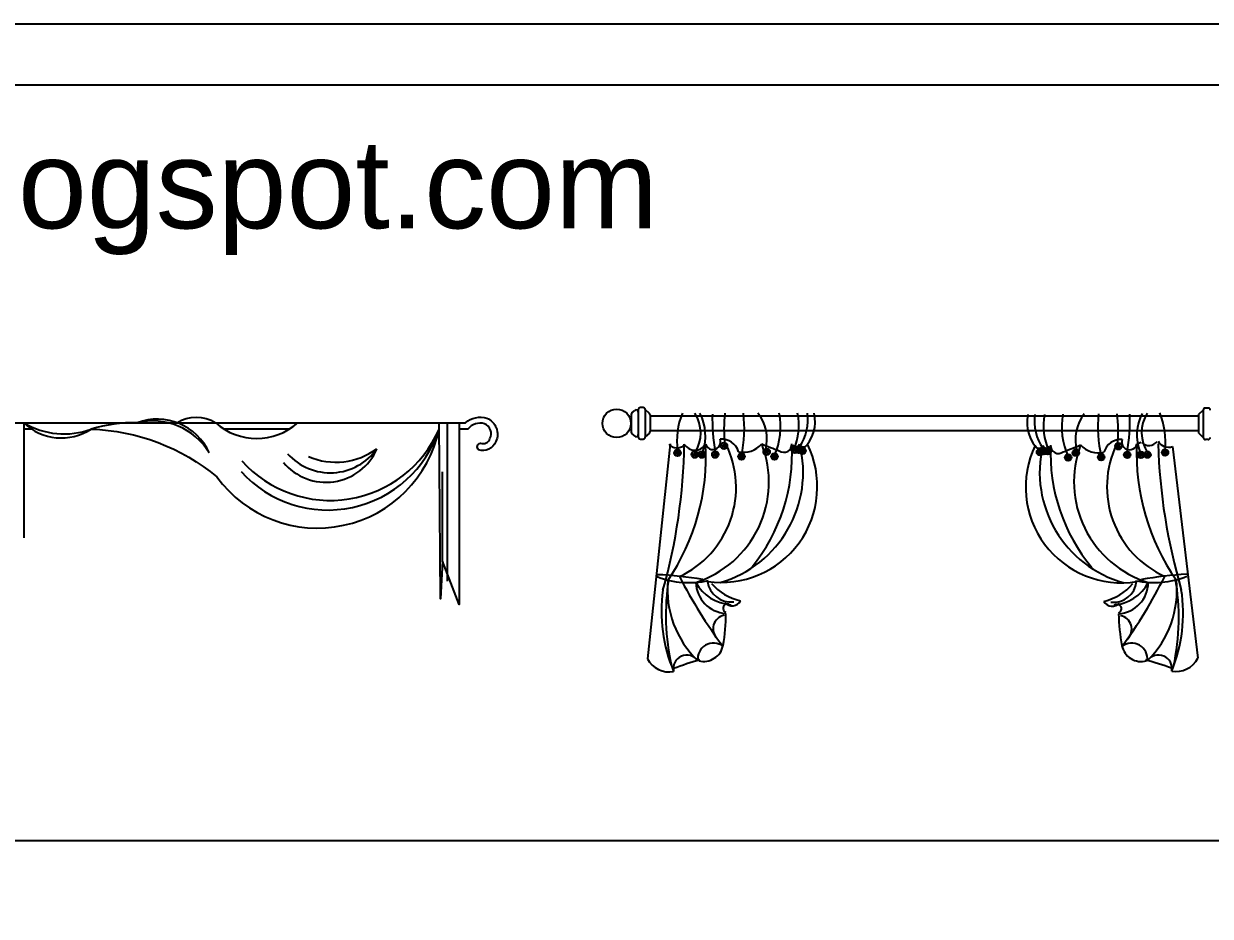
# Model space of a CAD drawing. Header units: inches. Extents: x 10 to 52.5, y 12.6 to 37.4.
# Drawn here: x 38.19 to 44.69, y 32.49 to 37.37 of the extents above; entities that cross this region are included whole.
import ezdxf

# ---------------------------------------------------------------- set-up
doc = ezdxf.new("R2010")
doc.units = ezdxf.units.IN
doc.header["$MEASUREMENT"] = 0
for name, color, linetype in [('02', 2, 'Continuous'), ('4', 4, 'Continuous'), ('kadrbm', 4, 'Continuous')]:
    doc.layers.add(name, color=color, linetype=linetype)
doc.styles.add('bmmm', font='swissel.ttf')

# ---------------------------------------------------------------- blocks, each defined once
blk = doc.blocks.new('kadrbm')
at = {"layer": 'kadrbm', "color": 4}
blk.add_lwpolyline([(0, 0), (0, 24.7972), (21, 24.7972), (21, 0), (0, 0)], close=True, dxfattribs=at)
blk.add_lwpolyline([(20.6631, 0.3257), (20.6631, 24.4603), (0.3369, 24.4603), (0.3369, 0.3257), (20.6631, 0.3257)], dxfattribs=at)
at = {"layer": 'kadrbm', "color": 211, "true_color": 0xf674fb, "style": 'bmmm'}
blk.add_text('www.cad-libraries.blogspot.com', height=0.485134, dxfattribs=at).set_placement((0.5726, 23.6772))

msp = doc.modelspace()

# ---------------------------------------------------------------- linework, layer by layer
at = {"layer": '02'}
for p, q in [((41.5567, 35.2607), (41.5567, 35.111)), ((41.5947, 35.2607), (41.5947, 35.111)), ((44.626, 35.2375), (44.6487, 35.2581)), ((44.6487, 35.2581), (44.6487, 35.1084)), ((44.6752, 35.2696), (44.6602, 35.2696)), ((41.5176, 35.2339), (41.5176, 35.1373)), ((41.5217, 35.2428), (41.5378, 35.2563)), ((41.6212, 35.2316), (41.6212, 35.1406)), ((41.6212, 35.2269), (44.6222, 35.2269)), ((44.6222, 35.2289), (44.6222, 35.138)), ((38.1936, 35.1891), (38.1936, 34.5597)), ((40.5121, 34.3221), (40.5121, 35.1891)), ((41.5217, 35.1284), (41.5379, 35.1151)), ((41.6176, 35.1322), (41.5947, 35.111)), ((41.6212, 35.1463), (44.6222, 35.1463)), ((44.6259, 35.1296), (44.6487, 35.1084)), ((41.5682, 35.0995), (41.5832, 35.0995)), ((41.7315, 35.0738), (41.6066, 33.8967)), ((42.0364, 35.0705), (42.0152, 35.0514)), ((42.0173, 35.0726), (42.0364, 35.0514)), ((42.0279, 35.0768), (42.0279, 35.0472)), ((44.1735, 35.0682), (44.195, 35.0494)), ((44.1926, 35.0706), (44.1738, 35.0491)), ((44.1819, 35.0747), (44.1823, 35.045)), ((44.3087, 35.0809), (44.2849, 35.0718)), ((44.6749, 35.0968), (44.6599, 35.0968)), ((41.784, 35.0249), (41.7586, 35.0249)), ((41.7819, 35.0334), (41.7607, 35.0143)), ((41.7628, 35.0355), (41.7819, 35.0143)), ((41.7734, 35.0398), (41.7734, 35.0101)), ((41.8795, 35.0143), (41.854, 35.0143)), ((41.8774, 35.0228), (41.8561, 35.0037)), ((41.8583, 35.0249), (41.8774, 35.0037)), ((41.8689, 35.0292), (41.8689, 34.9995)), ((41.9166, 35.0143), (41.8911, 35.0143)), ((41.9145, 35.0228), (41.8933, 35.0037)), ((41.8954, 35.0249), (41.9145, 35.0037)), ((41.906, 35.0292), (41.906, 34.9995)), ((41.9908, 35.0143), (41.9654, 35.0143)), ((41.9887, 35.0228), (41.9675, 35.0037)), ((41.9696, 35.0249), (41.9887, 35.0037)), ((41.9802, 35.0292), (41.9802, 34.9995)), ((42.0386, 35.062), (42.0131, 35.062)), ((42.134, 35.0037), (42.1085, 35.0037)), ((42.1319, 35.0122), (42.1107, 34.9931)), ((42.1128, 35.0143), (42.1319, 34.9931)), ((42.1234, 35.0186), (42.1234, 34.9889)), ((42.2719, 35.0302), (42.2464, 35.0302)), ((42.2697, 35.0387), (42.2485, 35.0196)), ((42.2507, 35.0408), (42.2697, 35.0196)), ((42.2613, 35.045), (42.2613, 35.0154)), ((42.3143, 35.0037), (42.2888, 35.0037)), ((42.3122, 35.0122), (42.291, 34.9931)), ((42.2931, 35.0143), (42.3122, 34.9931)), ((42.3037, 35.0186), (42.3037, 34.9889)), ((42.4468, 35.0408), (42.4002, 35.0408)), ((42.4235, 35.0493), (42.4023, 35.0302)), ((42.4044, 35.0514), (42.4235, 35.0302)), ((42.415, 35.0556), (42.415, 35.026)), ((42.4447, 35.0493), (42.4235, 35.0302)), ((42.4256, 35.0514), (42.4447, 35.0302)), ((42.4362, 35.0556), (42.4362, 35.026)), ((42.4681, 35.0355), (42.4426, 35.0355)), ((42.4659, 35.044), (42.4447, 35.0249)), ((42.4468, 35.0461), (42.4659, 35.0249)), ((42.4575, 35.0503), (42.4575, 35.0207)), ((43.7424, 35.0278), (43.7678, 35.0281)), ((43.7444, 35.0363), (43.7659, 35.0175)), ((43.7635, 35.0386), (43.7446, 35.0172)), ((43.7528, 35.0428), (43.7532, 35.0131)), ((43.7635, 35.0333), (43.789, 35.0337)), ((43.7655, 35.0419), (43.787, 35.023)), ((43.7846, 35.0442), (43.7658, 35.0228)), ((43.7739, 35.0483), (43.7743, 35.0186)), ((43.7847, 35.0336), (43.8102, 35.0339)), ((43.7868, 35.0421), (43.8082, 35.0233)), ((43.8058, 35.0445), (43.787, 35.023)), ((43.7952, 35.0486), (43.7955, 35.0189)), ((43.8966, 34.9979), (43.922, 34.9983)), ((43.8986, 35.0064), (43.92, 34.9876)), ((43.9176, 35.0088), (43.8988, 34.9874)), ((43.907, 35.0129), (43.9073, 34.9832)), ((43.9386, 35.025), (43.9641, 35.0253)), ((43.9406, 35.0335), (43.9621, 35.0147)), ((43.9597, 35.0358), (43.9409, 35.0144)), ((43.9491, 35.0399), (43.9494, 35.0103)), ((44.0768, 35.0002), (44.1023, 35.0005)), ((44.0788, 35.0087), (44.1003, 34.9899)), ((44.0979, 35.0111), (44.0791, 34.9897)), ((44.0872, 35.0152), (44.0876, 34.9855)), ((44.1715, 35.0597), (44.197, 35.06)), ((44.2199, 35.0126), (44.2453, 35.013)), ((44.2219, 35.0211), (44.2433, 35.0023)), ((44.2409, 35.0235), (44.2221, 35.0021)), ((44.2303, 35.0276), (44.2306, 34.9979)), ((44.2941, 35.0136), (44.3195, 35.0139)), ((44.2961, 35.0221), (44.3175, 35.0033)), ((44.3152, 35.0244), (44.2963, 35.003)), ((44.3045, 35.0285), (44.3049, 34.9989)), ((44.3317, 35.0127), (44.3572, 35.013)), ((44.3332, 35.0225), (44.3547, 35.0037)), ((44.3523, 35.0249), (44.3335, 35.0035)), ((44.3416, 35.029), (44.342, 34.9993)), ((44.4264, 35.0263), (44.4518, 35.0266)), ((44.4296, 35.0351), (44.451, 35.0163)), ((44.4487, 35.0374), (44.4298, 35.016)), ((44.4369, 35.0408), (44.4373, 35.0111)), ((44.4803, 35.0589), (44.6182, 33.8999)), ((40.4848, 34.4312), (40.4848, 34.9196))]:
    msp.add_line(p, q, dxfattribs=at)
for points in [[(37.7457, 35.2688, 0.415475), (37.694, 35.2436, 0.433666), (37.723, 35.1625, 0.288961), (37.8136, 35.1891), (40.6111, 35.1891, -0.257218), (40.7277, 35.2137, -0.433393), (40.777, 35.0859, -0.405118), (40.6818, 35.0414, -0.618909), (40.6932, 35.0769, 0.415475), (40.7449, 35.1022, 0.433666), (40.716, 35.1833, 0.299205), (40.6232, 35.1541), (40.5759, 35.1541, -0.238469)], [(41.6212, 35.2316, 0.211309), (41.6175, 35.2401), (41.5947, 35.2607, 0.414214), (41.5832, 35.2723), (41.5682, 35.2723, 0.414214), (41.5567, 35.2607)], [(39.0311, 35.1891, -0.286173), (39.2442, 35.1891, 0.386118), (39.6927, 35.1891, 0.386118)], [(38.2373, 35.1541), (38.1936, 35.1541, -0.237447)], [(38.5621, 35.1541, -0.167423), (39.2512, 34.892, 0.651065), (40.4665, 35.1541, 0.670572)], [(39.6468, 35.1541), (39.2902, 35.1541, -0.237447)]]:
    msp.add_lwpolyline(points, format="xyb", dxfattribs=at)
msp.add_lwpolyline([(40.5759, 35.1891), (40.5759, 34.1947), (40.4848, 34.4312), (40.4749, 34.2243), (40.4662, 35.1891)], dxfattribs=at)
for centre, radius in [((41.4385, 35.1856), 0.0778), ((42.0258, 35.062), 0.018), ((44.1843, 35.0599), 0.018), ((41.7713, 35.0249), 0.018), ((41.8667, 35.0143), 0.018), ((41.9039, 35.0143), 0.018), ((41.9781, 35.0143), 0.018), ((42.1213, 35.0037), 0.018), ((42.2591, 35.0302), 0.018), ((42.3016, 35.0037), 0.018), ((42.4129, 35.0408), 0.018), ((42.4341, 35.0408), 0.018), ((42.4553, 35.0355), 0.018), ((43.7551, 35.0279), 0.018), ((43.7763, 35.0335), 0.018), ((43.7975, 35.0338), 0.018), ((43.9093, 34.9981), 0.018), ((43.9514, 35.0251), 0.018), ((44.0896, 35.0004), 0.018), ((44.2326, 35.0128), 0.018), ((44.3068, 35.0137), 0.018), ((44.3439, 35.0142), 0.018), ((44.4392, 35.026), 0.018)]:
    msp.add_circle(centre, radius, dxfattribs=at)
for centre, radius, start, end in [((41.5452, 35.2475), 0.0115, 0, 130.07025), ((44.6602, 35.2581), 0.0115, 90, 180), ((44.6752, 35.2581), 0.0115, 0, 90), ((38.9225, 34.8938), 0.3147, 24.48349, 110.18669), ((38.898, 34.8349), 0.364, 31.32443, 103.34575), ((41.5291, 35.2339), 0.0115, 130.07025, 180), ((44.6337, 35.2289), 0.0115, 132.27369, 180), ((38.3997, 35.4017), 0.2961, 225.89294, 303.27416), ((38.414, 35.5525), 0.425, 238.76857, 290.39854), ((38.7992, 34.3707), 0.8185, 88.96602, 106.83364), ((39.8577, 35.3511), 0.6399, 222.19937, 342.0743), ((39.8713, 35.4126), 0.6489, 221.8287, 336.52793), ((41.5291, 35.1373), 0.0115, 180, 230.36645), ((41.6097, 35.1406), 0.0115, 312.89708, 0), ((44.6337, 35.138), 0.0115, 180, 227.10292), ((41.5452, 35.124), 0.0115, 230.36645, 0), ((41.5682, 35.111), 0.0115, 180, 270), ((41.5832, 35.111), 0.0115, 270, 0), ((38.6589, 35.1232), 3.1499, 344.3306, 359.0797), ((40.7187, 35.0043), 1.2083, 325.81779, 3.24017), ((41.7684, 35.1079), 0.0571, 218.27404, 314.57798), ((41.5527, 34.8346), 0.5391, 295.16136, 26.19749), ((41.8667, 35.1062), 0.0673, 209.96361, 330.03639), ((41.6948, 34.8639), 0.5769, 287.89404, 21.21191), ((41.9654, 35.084), 0.042, 195.80844, 21.03854), ((42.0116, 34.8394), 0.5248, 261.67763, 26.37546), ((42.013, 35.0033), 0.0962, 16.24807, 95.02678), ((41.8311, 34.918), 0.6277, 286.04922, 14.25565), ((42.1336, 35.1578), 0.1306, 257.53237, 319.31468), ((41.4143, 35.0185), 0.9842, 321.04078, 3.15317), ((43.1338, 37.2502), 2.3567, 247.51752, 250.00724), ((42.3539, 35.0701), 0.0432, 233.18696, 3.38271), ((42.4199, 35.0765), 0.0199, 207.60085, 348.6488), ((42.4606, 35.0788), 0.0221, 196.29682, 343.70302), ((44.2012, 34.8375), 0.5248, 154.35028, 279.04811), ((43.7493, 35.0712), 0.0221, 197.02272, 344.42892), ((44.3808, 34.9184), 0.6277, 166.47009, 254.67651), ((43.79, 35.0694), 0.0199, 192.07694, 333.12489), ((44.7963, 35.0241), 0.9842, 177.57257, 219.68496), ((43.8561, 35.0638), 0.0432, 177.34303, 307.53878), ((43.0486, 37.2339), 2.3567, 290.7185, 293.20822), ((44.5178, 34.8659), 0.5769, 159.51382, 252.8317), ((44.0753, 35.1543), 0.1306, 221.41106, 283.19337), ((44.1978, 35.0013), 0.0962, 85.69896, 164.47767), ((44.6602, 34.8385), 0.5391, 154.52825, 245.56438), ((44.2443, 35.0827), 0.042, 159.6872, 344.9173), ((45.492, 35.0187), 1.2083, 177.48557, 214.90795), ((44.3512, 35.1217), 0.0571, 226.14776, 322.45169), ((44.4586, 35.1226), 0.0673, 210.68935, 288.86361), ((47.5501, 35.1637), 3.1499, 181.64604, 196.39514), ((44.6599, 35.1084), 0.0115, 180, 270), ((44.6749, 35.1084), 0.0115, 270, 0), ((39.8474, 35.1667), 0.3038, 219.88261, 336.73656), ((39.8712, 35.228), 0.313, 221.82379, 324.63387), ((39.901, 35.3561), 0.3828, 247.11821, 306.08262), ((41.5837, 32.4547), 1.904, 80.15798, 87.70515), ((44.3785, 34.7933), 0.4795, 257.94687, 292.13096), ((44.6594, 32.4584), 1.904, 93.02059, 100.56776), ((41.8349, 34.793), 0.4795, 248.59478, 282.77887), ((42.9742, 34.1359), 1.2666, 170.90938, 192.86951), ((42.2562, 34.2759), 0.5402, 174.73428, 226.25146), ((44.1436, 35.5583), 2.6544, 207.15995, 216.88509), ((42.0455, 34.3186), 0.1735, 181.22912, 266.99023), ((42.0782, 34.4273), 0.2348, 208.60687, 266.27959), ((42.0641, 34.3377), 0.1297, 187.77497, 276.51204), ((42.1854, 34.5103), 0.3041, 221.29834, 256.80781), ((44.0317, 34.5062), 0.3041, 283.91793, 319.4274), ((44.1551, 34.3351), 0.1297, 264.2137, 352.95077), ((44.1399, 34.4245), 0.2348, 274.44615, 332.11887), ((44.174, 34.3162), 0.1735, 273.73551, 359.49661), ((42.0603, 35.5293), 2.6544, 323.84065, 333.56578), ((43.9638, 34.2709), 0.5402, 314.47428, 5.99146), ((43.2477, 34.1219), 1.2666, 347.85623, 9.81636), ((42.516, 34.1541), 0.8327, 171.82806, 203.10289), ((43.7056, 34.1458), 0.8327, 337.62285, 8.89768), ((42.0444, 34.1731), 0.0239, 56.25989, 250.57946), ((42.0697, 34.2397), 0.0529, 223.17715, 331.06353), ((44.1508, 34.2371), 0.0529, 209.66221, 317.54859), ((44.177, 34.1708), 0.0239, 290.14628, 124.46585), ((42.0411, 34.0612), 0.075, 101.74421, 225.71488), ((41.0814, 34.144), 0.9551, 349.52775, 0.07651), ((45.1403, 34.1539), 0.9551, 180.64923, 191.19799), ((44.1817, 34.059), 0.075, 315.01086, 78.98153), ((41.968, 33.897), 0.0861, 52.35557, 187.57471), ((41.9146, 33.99), 0.1077, 255.67611, 349.52775), ((44.2569, 33.8957), 0.0861, 353.15103, 128.37017), ((44.309, 33.9893), 0.1077, 191.19799, 285.04963), ((41.7252, 33.9589), 0.1339, 207.68968, 280.72788), ((41.8223, 33.8431), 0.0739, 35.1799, 192.29098), ((44.4032, 33.8436), 0.0739, 348.43476, 145.54584), ((44.4989, 33.9607), 0.1339, 259.99786, 333.03606), ((42.3413, 32.3073), 1.6458, 105.79578, 111.05123), ((43.9037, 32.3014), 1.6458, 69.67451, 74.92996)]:
    msp.add_arc(centre, radius, start, end, dxfattribs=at)
at = {"layer": '4'}
msp.add_line((31.8636, 32.902), (52.1898, 32.902), dxfattribs=at)
for centre, radius, start, end in [((42.1804, 35.0881), 0.4125, 158.05965, 187.31921), ((41.6988, 35.1323), 0.1993, 327.41416, 32.95534), ((41.6601, 35.1181), 0.2641, 340.56701, 27.64999), ((42.9339, 35.2077), 0.9722, 178.28208, 190.52117), ((42.6639, 35.1574), 0.6385, 172.50434, 187.63111), ((41.4444, 35.1566), 0.6927, 347.69745, 7.09396), ((42.0264, 35.0981), 0.2345, 345.8718, 37.92089), ((41.9419, 35.168), 0.3933, 336.15433, 10.87096), ((42.0759, 35.1775), 0.3588, 337.5958, 10.37824), ((42.2143, 35.2058), 0.27, 326.48812, 7.74531), ((42.3196, 35.1948), 0.2049, 313.4863, 13.37872), ((43.8888, 35.1889), 0.2049, 167.34702, 227.23944), ((43.994, 35.2013), 0.27, 172.98043, 214.23762), ((44.1327, 35.1748), 0.3588, 170.3475, 203.12994), ((44.2669, 35.1669), 0.3933, 169.85478, 204.57141), ((44.1832, 35.0959), 0.2345, 142.80485, 194.85394), ((44.7644, 35.1618), 0.6927, 173.63178, 193.02829), ((43.545, 35.1472), 0.6385, 353.09463, 8.2214), ((43.2744, 35.1941), 0.9722, 350.20457, 2.44366), ((44.5493, 35.1206), 0.2641, 153.07575, 200.15873), ((44.5104, 35.1343), 0.1993, 147.7704, 213.31158), ((44.0294, 35.084), 0.4125, 353.40653, 22.66609)]:
    msp.add_arc(centre, radius, start, end, dxfattribs=at)

# ---------------------------------------------------------------- block references
at = {"layer": 'kadrbm'}
msp.add_blockref('kadrbm', (31.5267, 12.5763), dxfattribs=at)

doc.saveas('drawing.dxf')
